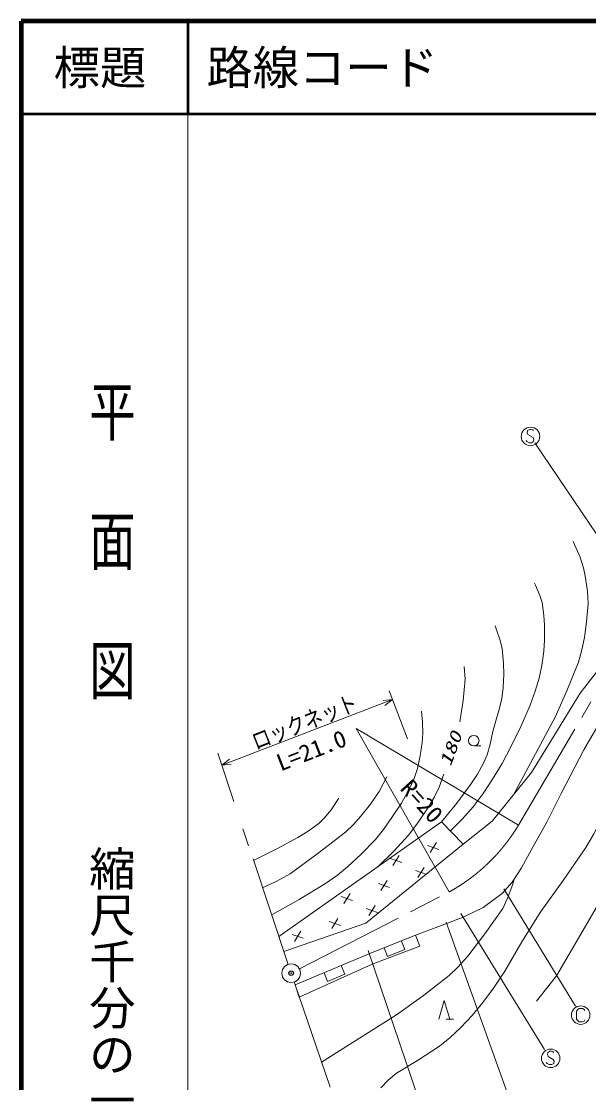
# Model space of a CAD drawing. Units: millimetres, scale not verified. Extents: x 40000 to 680000, y 20000 to 380000.
# Drawn here: x 40000 to 101286, y 265389 to 380000 of the extents above; entities that cross this region are included whole.
import ezdxf
from ezdxf.enums import TextEntityAlignment as Align

# ---------------------------------------------------------------- set-up
doc = ezdxf.new("R2010")
doc.units = ezdxf.units.MM
doc.header["$LTSCALE"] = 1000
doc.header["$PDMODE"] = 32
doc.header["$PDSIZE"] = 500
doc.linetypes.add('CHAIN', pattern=[18.5, 12, -1.5, 3.5, -1.5])
for name, color, linetype, lineweight in [('M-BGD', 7, 'Continuous', 13), ('M-BGD-EXST', 7, 'Continuous', 13), ('M-BMK', 2, 'CHAIN', 13), ('M-BMK-SRVR', 3, 'Continuous', 13), ('M-STR-HTXT', 7, 'Continuous', 13), ('M-STR-STRC', 7, 'Continuous', 13), ('M-TTL', 2, 'Continuous', 140), ('M-TTL-BAND', 7, 'Continuous', 13), ('M-TTL-LINE', 7, 'Continuous', 50)]:
    doc.layers.add(name, color=color, linetype=linetype, lineweight=lineweight)
doc.layers.add('M-OTRS', color=6, linetype='Continuous')
doc.layers.add('M-TTL-TXT', color=7, linetype='Continuous')
doc.styles.add('@ＭＳ ゴシック', font='')
doc.styles.add('ＭＳ ゴシック', font='')
doc.styles.get('@ＭＳ ゴシック').set_extended_font_data('@MS Gothic')
doc.styles.get('ＭＳ ゴシック').set_extended_font_data('MS Gothic')

msp = doc.modelspace()

# ---------------------------------------------------------------- linework, layer by layer
at = {"layer": 'M-BGD'}
for p, q in [((100371, 307451), (102637, 310357)), ((97513, 302820), (100371, 307451)), ((102793, 304862), (100754, 301332)), ((95099, 298879), (97513, 302820)), ((88867, 301759), (89617, 301759)), ((100754, 301332), (98306, 296606)), ((90863, 293624), (95099, 298879)), ((98306, 296606), (96769, 293532)), ((67833, 281168), (85395, 293574)), ((85395, 293574), (87710, 291160)), ((87710, 291160), (90863, 293624)), ((96769, 293532), (95118, 290571)), ((87710, 291160), (77217, 282638)), ((84148, 290243), (84829, 291327)), ((85092, 290572), (83884, 290999)), ((95118, 290571), (94036, 288579)), ((81085, 289177), (79878, 289604)), ((80141, 288848), (80822, 289932)), ((83786, 287871), (82579, 288298)), ((82842, 287542), (83523, 288627)), ((94036, 288579), (93011, 287041)), ((79779, 286476), (78572, 286903)), ((78835, 286147), (79516, 287231)), ((93011, 287041), (91986, 285846)), ((75773, 285081), (74565, 285508)), ((74828, 284752), (75510, 285836)), ((91986, 285846), (89880, 284309)), ((77529, 283446), (78211, 284531)), ((89880, 284309), (87716, 283284)), ((73523, 282051), (74204, 283135)), ((78474, 283775), (77266, 284202)), ((87716, 283284), (85268, 282316)), ((77217, 282638), (68371, 279558)), ((74467, 282380), (73259, 282807)), ((85268, 282316), (82587, 281308)), ((68371, 279558), (67833, 281168)), ((70460, 280985), (69253, 281412)), ((69516, 280656), (70197, 281740)), ((77660, 279337), (82587, 281308)), ((82587, 281308), (83030, 280126)), ((83030, 280126), (77907, 278204)), ((79195, 279951), (79566, 279023)), ((79566, 279023), (81423, 279765)), ((81423, 279765), (81052, 280694)), ((69583, 275956), (77660, 279337)), ((77907, 278204), (70031, 274644)), ((74930, 277110), (74544, 278033)), ((72699, 277260), (73086, 276338)), ((73086, 276338), (74930, 277110)), ((70031, 274644), (69583, 275956)), ((85089, 272269), (85689, 274269)), ((85689, 274269), (86289, 272269)), ((85889, 272269), (86689, 272269))]:
    msp.add_line(p, q, dxfattribs=at)
for points in [[(93175, 296492), (97669, 304866), (98921, 307688), (100176, 310796), (100551, 312146), (100810, 313473), (101054, 315151), (101230, 317143), (101148, 318444), (100948, 319911), (100722, 320997), (100357, 322141), (99614, 323814)], [(86349, 292579), (87629, 293848), (88814, 295185), (89892, 296628), (90905, 298155), (91938, 299867), (92886, 301650), (93989, 303930), (94961, 306166), (95514, 307667), (95921, 309074), (96215, 310444), (96432, 311985), (96520, 313184), (96508, 314782), (96446, 315848), (96247, 317235), (96010, 317999), (95522, 319099), (95411, 319325)], [(85395, 293574), (87033, 295592), (88628, 297719), (89285, 298725), (89911, 299879), (90301, 300803), (90655, 301952), (90927, 303326), (91309, 304721), (91625, 305703), (91887, 306873), (92042, 308066), (92112, 309457), (92086, 310690), (91933, 312285), (91700, 313253), (91365, 314196), (91163, 314707)], [(87378, 304374), (87725, 306677), (87933, 308962), (87838, 310320)], [(78824, 264857), (79616, 265656), (80536, 266429), (82804, 267788), (85179, 269336), (86300, 270247), (87468, 271343), (88693, 272661), (89839, 274052), (90993, 275619), (92208, 277455), (94067, 280610), (96121, 283885), (98518, 287212), (100974, 290800), (101786, 292179), (102590, 293756), (103300, 295411), (103844, 296931), (105050, 300643), (106231, 304630), (106409, 305678), (106507, 307076), (106382, 308774)], [(67044, 283531), (70015, 285180), (72861, 286888), (74165, 287812), (75245, 288707), (76714, 290079), (78243, 291663), (79107, 292722), (80032, 294028), (81047, 295573), (81940, 297148), (82432, 298244), (82791, 299333), (83089, 300703), (83293, 302121), (83358, 303146), (83322, 304344), (83220, 305501)], [(66067, 286453), (67523, 287128), (69043, 287953), (72058, 290167), (75007, 292459), (75884, 293267), (76687, 294158), (77707, 295455), (78648, 296819), (79479, 298436)], [(78523, 288720), (80218, 290401), (81847, 292165), (82897, 293557), (83999, 295211), (84610, 296244), (85127, 297314), (85647, 298692)], [(65087, 289390), (67598, 290629), (69886, 291872), (70997, 292556), (72122, 293389), (72713, 293958), (73457, 294855), (74307, 296127)], [(104319, 288781), (103512, 286952), (102692, 285336), (97785, 276937), (95655, 274186)], [(72429, 267618), (80532, 272709), (83446, 274823), (86199, 276957), (87159, 277871), (88232, 279061), (90057, 281472), (91995, 284218), (92513, 285304), (92971, 286528), (93182, 287174)]]:
    msp.add_lwpolyline(points, dxfattribs=at)
msp.add_circle((88867, 302329), 570, dxfattribs=at)
at = {"layer": 'M-BGD-EXST'}
for p, q in [((94677, 335814), (94637, 335574)), ((94917, 335934), (94677, 335814)), ((95077, 335934), (94917, 335934)), ((95237, 335894), (95077, 335934)), ((95317, 335814), (95237, 335894)), ((94597, 334614), (94517, 334734)), ((94637, 335574), (94717, 335374)), ((94717, 335374), (95277, 335054)), ((95277, 335054), (95357, 334854)), ((95357, 334854), (95317, 334614)), ((94837, 334494), (94597, 334614)), ((95117, 334494), (94837, 334494)), ((95317, 334614), (95117, 334494)), ((95462, 334477), (108239, 315543)), ((92126, 286324), (99845, 273650)), ((87457, 283655), (96510, 268981)), ((82883, 263644), (77452, 279653)), ((100097, 273297), (99977, 273137)), ((99977, 273137), (99977, 272257)), ((100257, 273417), (100097, 273297)), ((100617, 273417), (100257, 273417)), ((100777, 273297), (100617, 273417)), ((100857, 273177), (100777, 273297)), ((99977, 272257), (100097, 272097)), ((100097, 272097), (100257, 271977)), ((100257, 271977), (100617, 271977)), ((100617, 271977), (100777, 272057)), ((100777, 272057), (100857, 272177)), ((96857, 268668), (96817, 268428)), ((96817, 268428), (96897, 268228)), ((97097, 268788), (96857, 268668)), ((96897, 268228), (97457, 267908)), ((97257, 268788), (97097, 268788)), ((97417, 268748), (97257, 268788)), ((97497, 268668), (97417, 268748)), ((96777, 267468), (96697, 267588)), ((97017, 267348), (96777, 267468)), ((97297, 267348), (97017, 267348)), ((97497, 267468), (97297, 267348)), ((97457, 267908), (97537, 267708)), ((97537, 267708), (97497, 267468))]:
    msp.add_line(p, q, dxfattribs=at)
for centre in [(94997, 335174), (100417, 272697), (97177, 268028)]:
    msp.add_circle(centre, 1000, dxfattribs=at)
at = {"layer": 'M-BMK'}
for p, q in [((93694, 293199), (101501, 306502)), ((68835, 278168), (63948, 292798)), ((70041, 277677), (86218, 285998)), ((69475, 276273), (75434, 258812))]:
    msp.add_line(p, q, dxfattribs=at)
msp.add_arc((76557, 303509), 20000, 298.88602, 328.96832, dxfattribs=at)
at = {"layer": 'M-BMK-SRVR'}
for radius in [1000, 40]:
    msp.add_circle((69152, 277219), radius, dxfattribs=at)
at = {"layer": 'M-OTRS'}
msp.add_point((69152, 277219), dxfattribs=at)
at = {"layer": 'M-STR-HTXT'}
for p, q in [((79744, 307689), (81722, 302520)), ((61645, 299693), (80101, 306755)), ((79067, 306660), (80101, 306755)), ((80101, 306755), (79267, 306137)), ((86218, 285998), (76158, 303644)), ((76158, 303644), (93694, 293199)), ((61219, 300967), (62957, 295765)), ((61645, 299693), (62479, 300312)), ((62679, 299789), (61645, 299693))]:
    msp.add_line(p, q, dxfattribs=at)
at = {"layer": 'M-STR-STRC'}
msp.add_line((85885, 282739), (92645, 263839), dxfattribs=at)
at = {"layer": 'M-TTL'}
for p, q in [((40000, 380000), (40000, 20000)), ((680000, 380000), (40000, 380000))]:
    msp.add_line(p, q, dxfattribs=at)
at = {"layer": 'M-TTL-BAND'}
msp.add_line((58000, 370000), (58000, 20000), dxfattribs=at)
at = {"layer": 'M-TTL-LINE'}
for p, q in [((58000, 380000), (58000, 370000)), ((40000, 370000), (680000, 370000))]:
    msp.add_line(p, q, dxfattribs=at)

# ---------------------------------------------------------------- texts
at = {"layer": 'M-BGD', "style": 'ＭＳ ゴシック', "oblique": 15, "width": 1.4}
msp.add_text('180', height=1320, rotation=69.6, dxfattribs=at).set_placement((86729, 299323), align=Align.BOTTOM_LEFT)
at = {"layer": 'M-STR-HTXT', "style": 'ＭＳ ゴシック'}
for s, rotation, width, p in [('ロックネット', 21.6, 0.8, (65548, 300766)), ('L=21.0', 21.3, 1.05, (68211, 298481)), ('R=20', 312.6, 1.05, (80414, 296721))]:
    msp.add_text(s, height=1833, rotation=rotation, dxfattribs=dict(at, width=width)).set_placement(p, align=Align.BOTTOM_LEFT)
at = {"layer": 'M-TTL-BAND', "style": '@ＭＳ ゴシック', "width": 1.4}
msp.add_text('平  面  図', height=3666, rotation=270, dxfattribs=at).set_placement((49777, 306475), align=Align.MIDDLE_RIGHT)
at = {"layer": 'M-TTL-BAND', "style": '@ＭＳ ゴシック'}
msp.add_text('縮尺千分の一', height=3666, rotation=270, dxfattribs=at).set_placement((49777, 261030), align=Align.MIDDLE_RIGHT)
at = {"layer": 'M-TTL-TXT', "style": 'ＭＳ ゴシック'}
msp.add_text('標題', height=3666, dxfattribs=at).set_placement((48500, 375000), align=Align.MIDDLE_CENTER)
msp.add_text('路線コード', height=3666, dxfattribs=at).set_placement((60000, 375000), align=Align.MIDDLE_LEFT)

doc.saveas('drawing.dxf')
